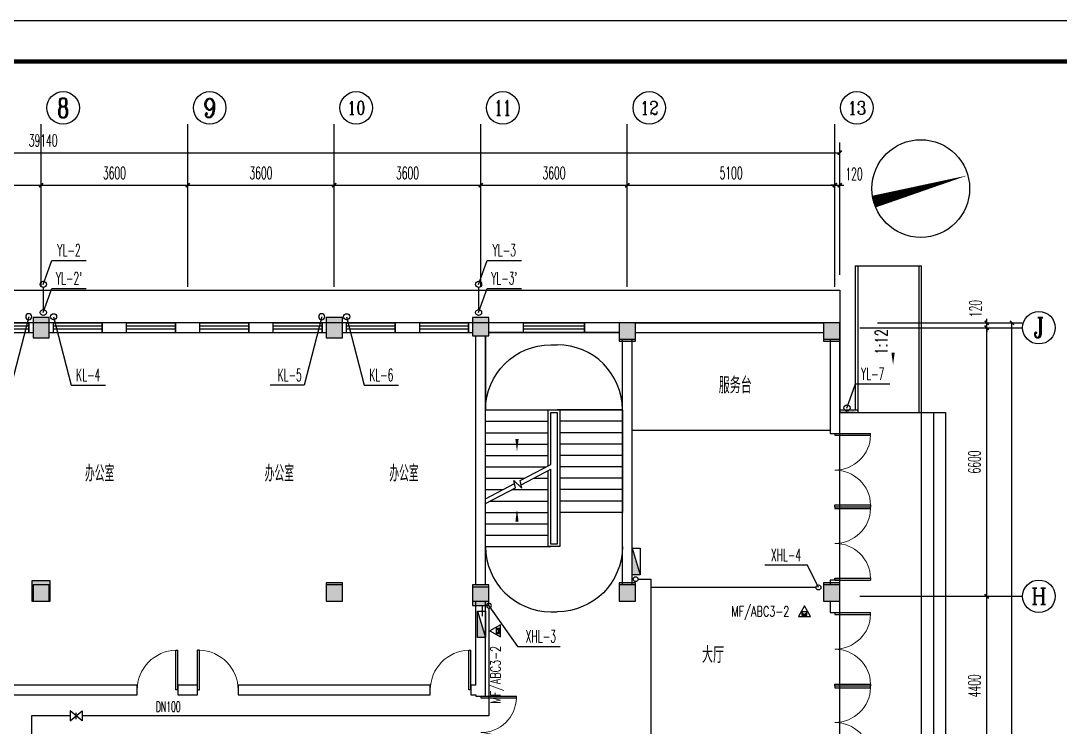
# Model space of a CAD drawing. Header units: inches. Extents: x -1293886 to -986005, y -15154 to 203628.
# Drawn here: x -1268195 to -1242659, y 9489 to 26846 of the extents above; entities that cross this region are included whole.
import ezdxf
from ezdxf.enums import TextEntityAlignment as Align

# ---------------------------------------------------------------- set-up
doc = ezdxf.new("R2010")
doc.units = ezdxf.units.IN
doc.header["$LTSCALE"] = 100
doc.header["$MEASUREMENT"] = 0
doc.linetypes.add('W_P', pattern=[7, 6, -1])
doc.layers.get('0').update_dxf_attribs({"color": 252})
for name, color, linetype in [('AXIS_TEXT', 7, 'Continuous'), ('PUB_HATCH', 8, 'Continuous'), ('TK', 142, 'Continuous'), ('WP_F', 1, 'Continuous'), ('WP_F_DN', 4, 'Continuous'), ('WP_F_LGBH', 4, 'Continuous'), ('WP_F_PJ', 7, 'Continuous'), ('WP_Y', 6, 'W_P'), ('WP_Y_LGBH', 4, 'Continuous'), ('WW_PJ', 7, 'Continuous'), ('WZ', 6, 'Continuous')]:
    doc.layers.add(name, color=color, linetype=linetype)
doc.layers.add('COLU', color=2, linetype='Continuous', lineweight=30)
doc.layers.add('COLU-HATCH', color=7, linetype='Continuous', lineweight=25, true_color=0x5b5b5b)
doc.styles.add('_TCH_AXIS', font='COMPLEX', dxfattribs={"bigfont": 'GBCBIG'})
doc.styles.add('_TCH_DIM', font='SIMPLEX', dxfattribs={"bigfont": 'GBCBIG'})
doc.styles.add('COMPLEX', font='COMPLEX')
doc.styles.add('DIM_FONT', font='bzxw.shx', dxfattribs={"width": 0.55, "bigfont": 'bzhz.shx'})
doc.styles.add('DXF', font='bzxw.shx', dxfattribs={"width": 0.7, "bigfont": 'bzhz.shx'})
doc.styles.add('HZ', font='SIMPLEX.SHX', dxfattribs={"width": 0.55, "bigfont": 'HZTXT.SHX'})
doc.styles.add('HZ2', font='ROMAND.SHX', dxfattribs={"width": 0.7, "bigfont": 'HZTXT.SHX'})
doc.styles.get("Standard").update_dxf_attribs({"font": 'txt.shx', "bigfont": 'bzhz.shx'})
doc.dimstyles.new('DIMN', dxfattribs={"dimtxt": 300, "dimasz": 100, "dimexe": 250, "dimexo": 300, "dimgap": 150, "dimtad": 1, "dimdec": 0, "dimzin": 0, "dimdsep": 46, "dimtxsty": 'DIM_FONT', "dimblk": 'ARCHTICK', "dimcen": 0.09, "dimclrt": 7, "dimazin": 2, "dimtfac": 1, "dimtdec": 0, "dimtix": 1, "dimtmove": 2, "dimatfit": 3, "dimldrblk": 'ARCHTICK', "dimfxl": 0, "dimtolj": 1, "dimtzin": 0, "dimarcsym": 0})

# ---------------------------------------------------------------- blocks, each defined once
blk = doc.blocks.new('A$C636C677B')
at = {"layer": 'COLU-HATCH', "transparency": 33554687}
for points in [[(19719.99942979333, 25329.9998104769), (19719.99942979333, 25829.9998104769), (19319.99942979333, 25829.9998104769), (19319.99942979333, 25329.9998104769)], [(26919.99942979333, 25329.9998104769), (26919.99942979333, 25829.9998104769), (26519.99942979333, 25829.9998104769), (26519.99942979333, 25329.9998104769)], [(30519.99942979333, 25379.9998104769), (30519.99942979333, 25829.9998104769), (30119.99942979333, 25829.9998104769), (30119.99942979333, 25379.9998104769)], [(33719.99942979333, 25249.9998104769), (34119.99942979333, 25249.9998104769), (34119.99942979333, 25699.9998104769), (33719.99942979333, 25699.9998104769)], [(38739.99942979333, 25249.9998104769), (39139.99942979333, 25249.9998104769), (39139.99942979333, 25699.9998104769), (38739.99942979333, 25699.9998104769)], [(19744.99942979333, 18859.9998104769), (19744.99942979333, 19359.9998104769), (19294.99942979333, 19359.9998104769), (19294.99942979333, 18859.9998104769)], [(26919.99942979333, 18859.9998104769), (26919.99942979333, 19309.9998104769), (26519.99942979333, 19309.9998104769), (26519.99942979333, 18859.9998104769)], [(30519.99942979333, 18754.9998104769), (30519.99942979333, 19204.9998104769), (30119.99942979333, 19204.9998104769), (30119.99942979333, 18754.9998104769)], [(34119.99942979333, 18859.9998104769), (34119.99942979333, 19309.9998104769), (33719.99942979333, 19309.9998104769), (33719.99942979333, 18859.9998104769)], [(39139.99942979333, 18859.9998104769), (39139.99942979333, 19309.9998104769), (38739.99942979333, 19309.9998104769), (38739.99942979333, 18859.9998104769)]]:
    blk.add_hatch(color=256, dxfattribs=at).paths.add_polyline_path(points, flags=0)
at = {"layer": 'COLU'}
for points in [[(19719.99942979333, 25329.9998104769), (19719.99942979333, 25829.9998104769), (19319.99942979333, 25829.9998104769), (19319.99942979333, 25329.9998104769)], [(26919.99942979333, 25329.9998104769), (26919.99942979333, 25829.9998104769), (26519.99942979333, 25829.9998104769), (26519.99942979333, 25329.9998104769)], [(30519.99942979333, 25379.9998104769), (30519.99942979333, 25829.9998104769), (30119.99942979333, 25829.9998104769), (30119.99942979333, 25379.9998104769)], [(33719.99942979333, 25249.9998104769), (34119.99942979333, 25249.9998104769), (34119.99942979333, 25699.9998104769), (33719.99942979333, 25699.9998104769)], [(38739.99942979333, 25249.9998104769), (39139.99942979333, 25249.9998104769), (39139.99942979333, 25699.9998104769), (38739.99942979333, 25699.9998104769)], [(19744.99942979333, 18859.9998104769), (19744.99942979333, 19359.9998104769), (19294.99942979333, 19359.9998104769), (19294.99942979333, 18859.9998104769)], [(26919.99942979333, 18859.9998104769), (26919.99942979333, 19309.9998104769), (26519.99942979333, 19309.9998104769), (26519.99942979333, 18859.9998104769)], [(30519.99942979333, 18754.9998104769), (30519.99942979333, 19204.9998104769), (30119.99942979333, 19204.9998104769), (30119.99942979333, 18754.9998104769)], [(34119.99942979333, 18859.9998104769), (34119.99942979333, 19309.9998104769), (33719.99942979333, 19309.9998104769), (33719.99942979333, 18859.9998104769)], [(39139.99942979333, 18859.9998104769), (39139.99942979333, 19309.9998104769), (38739.99942979333, 19309.9998104769), (38739.99942979333, 18859.9998104769)]]:
    blk.add_lwpolyline(points, close=True, dxfattribs=at)
blk = doc.blocks.new('_ArchTick')
at = {"color": 0, "linetype": 'ByBlock', "const_width": 0.4}
blk.add_lwpolyline([(-0.5, -0.5), (0.5, 0.5)], dxfattribs=at)
blk = doc.blocks.new('*D389')
at = {"color": 0, "lineweight": -2}
for p, q in [((-1246665.917483235, 12705.9749134875), (-1244215.917483235, 12705.9749134875)), ((-1244465.917483235, 8305.974913487502), (-1244465.917483235, 12705.9749134875)), ((-1246665.917483235, 8305.974913487502), (-1244215.917483235, 8305.974913487502))]:
    blk.add_line(p, q, dxfattribs=at)
at = {"layer": 'Defpoints', "color": 0}
for p in [(-1246965.917483235, 12705.9749134875), (-1244465.917483235, 12705.9749134875), (-1246965.917483235, 8305.974913487502)]:
    blk.add_point(p, dxfattribs=at)
at = {"color": 0, "lineweight": -2, "xscale": 100, "yscale": 100, "zscale": 100}
for p, rotation in [((-1244465.917483235, 12705.9749134875), 90), ((-1244465.917483235, 8305.974913487502), 270)]:
    blk.add_blockref('_ArchTick', p, dxfattribs=dict(at, rotation=rotation))
at = {"color": 7, "insert": (-1244765.917483235, 10505.9749134873), "char_height": 300, "attachment_point": 5, "rotation": 90, "style": 'HZ'}
blk.add_mtext('\\A1;4400', dxfattribs=at)
blk = doc.blocks.new('*D390')
at = {"color": 0, "lineweight": -2}
for p, q in [((-1246665.917483235, 19305.9749134875), (-1244215.917483235, 19305.9749134875)), ((-1244465.917483235, 12705.9749134875), (-1244465.917483235, 19305.9749134875)), ((-1246665.917483235, 12705.9749134875), (-1244215.917483235, 12705.9749134875))]:
    blk.add_line(p, q, dxfattribs=at)
at = {"layer": 'Defpoints', "color": 0}
for p in [(-1246965.917483235, 19305.9749134875), (-1244465.917483235, 19305.9749134875), (-1246965.917483235, 12705.9749134875)]:
    blk.add_point(p, dxfattribs=at)
at = {"color": 0, "lineweight": -2, "xscale": 100, "yscale": 100, "zscale": 100}
for p, rotation in [((-1244465.917483235, 19305.9749134875), 90), ((-1244465.917483235, 12705.9749134875), 270)]:
    blk.add_blockref('_ArchTick', p, dxfattribs=dict(at, rotation=rotation))
at = {"color": 7, "insert": (-1244765.917483235, 16005.9749134873), "char_height": 300, "attachment_point": 5, "rotation": 90, "style": 'HZ'}
blk.add_mtext('\\A1;6600', dxfattribs=at)
blk = doc.blocks.new('*D391')
at = {"color": 0, "lineweight": -2}
for p, q in [((-1246665.917483235, 19425.97491348762), (-1244215.917483235, 19425.97491348762)), ((-1244465.917483235, 19425.97491348762), (-1244465.917483235, 19525.97491348762)), ((-1244465.917483235, 19305.9749134875), (-1244465.917483235, 19425.97491348762)), ((-1246665.917483235, 19305.9749134875), (-1244215.917483235, 19305.9749134875)), ((-1244465.917483235, 19305.9749134875), (-1244465.917483235, 19205.9749134875))]:
    blk.add_line(p, q, dxfattribs=at)
at = {"layer": 'Defpoints', "color": 0}
for p in [(-1246965.917483235, 19425.97491348762), (-1244465.917483235, 19425.97491348762), (-1246965.917483235, 19305.9749134875)]:
    blk.add_point(p, dxfattribs=at)
at = {"color": 0, "lineweight": -2, "xscale": 100, "yscale": 100, "zscale": 100}
for p, rotation in [((-1244465.917483235, 19425.97491348762), 270), ((-1244465.917483235, 19305.9749134875), 90)]:
    blk.add_blockref('_ArchTick', p, dxfattribs=dict(at, rotation=rotation))
at = {"color": 7, "insert": (-1244740.917483235, 19775.97491348762), "char_height": 300, "attachment_point": 5, "rotation": 90, "style": 'HZ'}
blk.add_mtext('\\A1;120', dxfattribs=at)
blk = doc.blocks.new('*D392')
at = {"color": 0, "lineweight": -2}
for p, q in [((-1247144.681743331, 19425.9749134875), (-1243594.681743331, 19425.9749134875)), ((-1243844.681743331, -6214.02508651239), (-1243844.681743331, 19425.9749134875)), ((-1247144.681743331, -6214.02508651239), (-1243594.681743331, -6214.02508651239))]:
    blk.add_line(p, q, dxfattribs=at)
at = {"layer": 'Defpoints', "color": 0}
for p in [(-1247444.681743331, 19425.9749134875), (-1243844.681743331, 19425.9749134875), (-1247444.681743331, -6214.025086512389)]:
    blk.add_point(p, dxfattribs=at)
at = {"color": 0, "lineweight": -2, "xscale": 100, "yscale": 100, "zscale": 100}
for p, rotation in [((-1243844.681743331, 19425.9749134875), 90), ((-1243844.681743331, -6214.02508651239), 270)]:
    blk.add_blockref('_ArchTick', p, dxfattribs=dict(at, rotation=rotation))
at = {"color": 7, "insert": (-1244144.681743331, 6605.974913487356), "char_height": 300, "attachment_point": 5, "rotation": 90, "style": 'HZ'}
blk.add_mtext('\\A1;25640', dxfattribs=at)
blk = doc.blocks.new('*D408')
at = {"color": 0, "lineweight": -2}
for p, q in [((-1271294.577832738, 20605.97491348762), (-1271294.577832738, 23055.97491348762)), ((-1267694.577832738, 20605.97491348762), (-1267694.577832738, 23055.97491348762)), ((-1271294.577832738, 22805.97491348762), (-1267694.577832738, 22805.97491348762))]:
    blk.add_line(p, q, dxfattribs=at)
at = {"layer": 'Defpoints', "color": 0}
for p in [(-1267694.577832738, 22805.97491348762), (-1271294.577832738, 20305.97491348762), (-1267694.577832738, 20305.97491348762)]:
    blk.add_point(p, dxfattribs=at)
at = {"color": 0, "lineweight": -2, "xscale": 100, "yscale": 100, "zscale": 100, "rotation": 180}
blk.add_blockref('_ArchTick', (-1271294.577832738, 22805.97491348762), dxfattribs=at)
at = {"color": 0, "lineweight": -2, "xscale": 100, "yscale": 100, "zscale": 100}
blk.add_blockref('_ArchTick', (-1267694.577832738, 22805.97491348762), dxfattribs=at)
at = {"color": 7, "insert": (-1269494.577832738, 23105.97491348762), "char_height": 300, "attachment_point": 5, "style": 'HZ'}
blk.add_mtext('\\A1;3600', dxfattribs=at)
blk = doc.blocks.new('*D409')
at = {"color": 0, "lineweight": -2}
for p, q in [((-1267694.577832738, 20605.97491348762), (-1267694.577832738, 23055.97491348762)), ((-1264094.577832738, 20605.97491348762), (-1264094.577832738, 23055.97491348762)), ((-1267694.577832738, 22805.97491348762), (-1264094.577832738, 22805.97491348762))]:
    blk.add_line(p, q, dxfattribs=at)
at = {"layer": 'Defpoints', "color": 0}
for p in [(-1264094.577832738, 22805.97491348762), (-1267694.577832738, 20305.97491348762), (-1264094.577832738, 20305.97491348762)]:
    blk.add_point(p, dxfattribs=at)
at = {"color": 0, "lineweight": -2, "xscale": 100, "yscale": 100, "zscale": 100, "rotation": 180}
blk.add_blockref('_ArchTick', (-1267694.577832738, 22805.97491348762), dxfattribs=at)
at = {"color": 0, "lineweight": -2, "xscale": 100, "yscale": 100, "zscale": 100}
blk.add_blockref('_ArchTick', (-1264094.577832738, 22805.97491348762), dxfattribs=at)
at = {"color": 7, "insert": (-1265894.577832738, 23105.97491348762), "char_height": 300, "attachment_point": 5, "style": 'HZ'}
blk.add_mtext('\\A1;3600', dxfattribs=at)
blk = doc.blocks.new('*D410')
at = {"color": 0, "lineweight": -2}
for p, q in [((-1264094.577832738, 20605.97491348762), (-1264094.577832738, 23055.97491348762)), ((-1260494.577832738, 20605.97491348762), (-1260494.577832738, 23055.97491348762)), ((-1264094.577832738, 22805.97491348762), (-1260494.577832738, 22805.97491348762))]:
    blk.add_line(p, q, dxfattribs=at)
at = {"layer": 'Defpoints', "color": 0}
for p in [(-1260494.577832738, 22805.97491348762), (-1264094.577832738, 20305.97491348762), (-1260494.577832738, 20305.97491348762)]:
    blk.add_point(p, dxfattribs=at)
at = {"color": 0, "lineweight": -2, "xscale": 100, "yscale": 100, "zscale": 100, "rotation": 180}
blk.add_blockref('_ArchTick', (-1264094.577832738, 22805.97491348762), dxfattribs=at)
at = {"color": 0, "lineweight": -2, "xscale": 100, "yscale": 100, "zscale": 100}
blk.add_blockref('_ArchTick', (-1260494.577832738, 22805.97491348762), dxfattribs=at)
at = {"color": 7, "insert": (-1262294.577832738, 23105.97491348762), "char_height": 300, "attachment_point": 5, "style": 'HZ'}
blk.add_mtext('\\A1;3600', dxfattribs=at)
blk = doc.blocks.new('*D411')
at = {"color": 0, "lineweight": -2}
for p, q in [((-1260494.577832738, 20605.97491348762), (-1260494.577832738, 23055.97491348762)), ((-1256894.577832738, 20605.97491348762), (-1256894.577832738, 23055.97491348762)), ((-1260494.577832738, 22805.97491348762), (-1256894.577832738, 22805.97491348762))]:
    blk.add_line(p, q, dxfattribs=at)
at = {"layer": 'Defpoints', "color": 0}
for p in [(-1256894.577832738, 22805.97491348762), (-1260494.577832738, 20305.97491348762), (-1256894.577832738, 20305.97491348762)]:
    blk.add_point(p, dxfattribs=at)
at = {"color": 0, "lineweight": -2, "xscale": 100, "yscale": 100, "zscale": 100, "rotation": 180}
blk.add_blockref('_ArchTick', (-1260494.577832738, 22805.97491348762), dxfattribs=at)
at = {"color": 0, "lineweight": -2, "xscale": 100, "yscale": 100, "zscale": 100}
blk.add_blockref('_ArchTick', (-1256894.577832738, 22805.97491348762), dxfattribs=at)
at = {"color": 7, "insert": (-1258694.577832738, 23105.97491348762), "char_height": 300, "attachment_point": 5, "style": 'HZ'}
blk.add_mtext('\\A1;3600', dxfattribs=at)
blk = doc.blocks.new('*D412')
at = {"color": 0, "lineweight": -2}
for p, q in [((-1256894.577832738, 20605.97491348762), (-1256894.577832738, 23055.97491348762)), ((-1253294.577832738, 20605.97491348762), (-1253294.577832738, 23055.97491348762)), ((-1256894.577832738, 22805.97491348762), (-1253294.577832738, 22805.97491348762))]:
    blk.add_line(p, q, dxfattribs=at)
at = {"layer": 'Defpoints', "color": 0}
for p in [(-1253294.577832738, 22805.97491348762), (-1256894.577832738, 20305.97491348762), (-1253294.577832738, 20305.97491348762)]:
    blk.add_point(p, dxfattribs=at)
at = {"color": 0, "lineweight": -2, "xscale": 100, "yscale": 100, "zscale": 100, "rotation": 180}
blk.add_blockref('_ArchTick', (-1256894.577832738, 22805.97491348762), dxfattribs=at)
at = {"color": 0, "lineweight": -2, "xscale": 100, "yscale": 100, "zscale": 100}
blk.add_blockref('_ArchTick', (-1253294.577832738, 22805.97491348762), dxfattribs=at)
at = {"color": 7, "insert": (-1255094.577832738, 23105.97491348762), "char_height": 300, "attachment_point": 5, "style": 'HZ'}
blk.add_mtext('\\A1;3600', dxfattribs=at)
blk = doc.blocks.new('*D413')
at = {"color": 0, "lineweight": -2}
for p, q in [((-1253294.577832738, 20605.97491348762), (-1253294.577832738, 23055.97491348762)), ((-1248194.577832738, 20605.97491348762), (-1248194.577832738, 23055.97491348762)), ((-1253294.577832738, 22805.97491348762), (-1248194.577832738, 22805.97491348762))]:
    blk.add_line(p, q, dxfattribs=at)
at = {"layer": 'Defpoints', "color": 0}
for p in [(-1248194.577832738, 22805.97491348762), (-1253294.577832738, 20305.97491348762), (-1248194.577832738, 20305.97491348762)]:
    blk.add_point(p, dxfattribs=at)
at = {"color": 0, "lineweight": -2, "xscale": 100, "yscale": 100, "zscale": 100, "rotation": 180}
blk.add_blockref('_ArchTick', (-1253294.577832738, 22805.97491348762), dxfattribs=at)
at = {"color": 0, "lineweight": -2, "xscale": 100, "yscale": 100, "zscale": 100}
blk.add_blockref('_ArchTick', (-1248194.577832738, 22805.97491348762), dxfattribs=at)
at = {"color": 7, "insert": (-1250744.577832738, 23105.97491348762), "char_height": 300, "attachment_point": 5, "style": 'HZ'}
blk.add_mtext('\\A1;5100', dxfattribs=at)
blk = doc.blocks.new('*D414')
at = {"color": 0, "lineweight": -2}
for p, q in [((-1248194.577832738, 20605.97491348762), (-1248194.577832738, 23055.97491348762)), ((-1248074.577832738, 20605.97491348762), (-1248074.577832738, 23055.97491348762)), ((-1248194.577832738, 22805.97491348762), (-1248294.577832738, 22805.97491348762)), ((-1248194.577832738, 22805.97491348762), (-1248074.577832738, 22805.97491348762)), ((-1248074.577832738, 22805.97491348762), (-1247974.577832738, 22805.97491348762))]:
    blk.add_line(p, q, dxfattribs=at)
at = {"layer": 'Defpoints', "color": 0}
for p in [(-1248074.577832738, 22805.97491348762), (-1248194.577832738, 20305.97491348762), (-1248074.577832738, 20305.97491348762)]:
    blk.add_point(p, dxfattribs=at)
at = {"color": 0, "lineweight": -2, "xscale": 100, "yscale": 100, "zscale": 100}
blk.add_blockref('_ArchTick', (-1248194.577832738, 22805.97491348762), dxfattribs=at)
at = {"color": 0, "lineweight": -2, "xscale": 100, "yscale": 100, "zscale": 100, "rotation": 180}
blk.add_blockref('_ArchTick', (-1248074.577832738, 22805.97491348762), dxfattribs=at)
at = {"color": 7, "insert": (-1247724.577832738, 23080.97491348762), "char_height": 300, "attachment_point": 5, "style": 'HZ'}
blk.add_mtext('\\A1;120', dxfattribs=at)
blk = doc.blocks.new('*D415')
at = {"color": 0, "lineweight": -2}
for p, q in [((-1287214.577832738, 20605.97491348762), (-1287214.577832738, 23855.97491348762)), ((-1248074.577832738, 20605.97491348762), (-1248074.577832738, 23855.97491348762)), ((-1287214.577832738, 23605.97491348762), (-1248074.577832738, 23605.97491348762))]:
    blk.add_line(p, q, dxfattribs=at)
at = {"layer": 'Defpoints', "color": 0}
for p in [(-1248074.577832738, 23605.97491348762), (-1287214.577832738, 20305.97491348762), (-1248074.577832738, 20305.97491348762)]:
    blk.add_point(p, dxfattribs=at)
at = {"color": 0, "lineweight": -2, "xscale": 100, "yscale": 100, "zscale": 100, "rotation": 180}
blk.add_blockref('_ArchTick', (-1287214.577832738, 23605.97491348762), dxfattribs=at)
at = {"color": 0, "lineweight": -2, "xscale": 100, "yscale": 100, "zscale": 100}
blk.add_blockref('_ArchTick', (-1248074.577832738, 23605.97491348762), dxfattribs=at)
at = {"color": 7, "insert": (-1267644.577832738, 23905.97491348762), "char_height": 300, "attachment_point": 5, "style": 'HZ'}
blk.add_mtext('\\A1;39140', dxfattribs=at)
blk = doc.blocks.new('_AXISO')
blk.add_circle((0, 0), 0.5)
at = {"layer": 'AXIS_TEXT', "style": 'COMPLEX', "width": 1.041666666666666}
blk.add_attdef('A', text='', height=0.56, dxfattribs=at).set_placement((-0.25, -0.28), (0.25, -0.28), align=Align.FIT)
blk = doc.blocks.new('$DorLib2D$00000002')
for p, q in [((-0.5, -1e-16), (-0.5000000000000007, 0.4875)), ((-0.4750000000000007, 0.4875), (-0.5000000000000007, 0.4875)), ((-0.475, 0), (-0.4750000000000007, 0.4875)), ((0.475, 0), (0.4750000000000007, 0.4875)), ((0.4750000000000007, 0.4875), (0.5000000000000007, 0.4875)), ((0.5, -1e-16), (0.5000000000000007, 0.4875)), ((-0.5, -1e-16), (-0.475, 0)), ((0.5, -1e-16), (0.475, 0))]:
    blk.add_line(p, q)
at = {"lineweight": 13}
for centre, start, end in [((-0.4875, 0), 0, 88.53071641864632), ((0.4875, 0), 91.46928358135372, 180)]:
    blk.add_arc(centre, 0.4875, start, end, dxfattribs=at)
blk = doc.blocks.new('$DorLib2D$00000001')
for p, q in [((0.45, 0.975), (0.5000000000000002, 0.975)), ((0.45, 0), (0.45, 0.975)), ((0.5, 0), (0.5, 0.975)), ((0.5, 0), (0.45, 0))]:
    blk.add_line(p, q)
at = {"lineweight": 13}
blk.add_arc((0.475, 0), 0.975, 91.46928358135379, 180, dxfattribs=at)
blk = doc.blocks.new('_FZH')
blk.add_lwpolyline([(-0.5, -0.5), (0.5, -0.5), (0.5, 0.5), (-0.5, 0.5)], close=True)
at = {"layer": 'PUB_HATCH'}
blk.add_solid([(-0.5, -0.5), (0.5, -0.5), (-0.5, 0.5), (0.5, 0.5)], dxfattribs=at)
blk = doc.blocks.new('$TCHSYS$WIN2D')
for p, q in [((-0.5, 0.5), (0.5, 0.5)), ((-0.5, 0.5), (-0.4999999999999999, -0.5)), ((0.5, 0.5), (0.4999999999999998, -0.5)), ((0.5, 0.1666666666666666), (-0.5, 0.1666666666666666)), ((0.5, -0.1666666666666667), (-0.5, -0.1666666666666667)), ((-0.4999999999999999, -0.5), (0.5, -0.5))]:
    blk.add_line(p, q)
blk = doc.blocks.new('$LIGUAN')
at = {"color": 0, "linetype": 'Continuous'}
blk.add_circle((0, 0), 0.5, dxfattribs=at)
at = {"color": 0, "flags": 1}
for tag, p in [('THICK', (0, 0)), ('BG_T', (0, -0.0001666666666722)), ('BG_D', (0, -0.0003333333333444))]:
    blk.add_attdef(tag, p, '', height=0.0001, dxfattribs=at)
blk = doc.blocks.new('$QC001_5')
blk.add_line((-325, 200), (325, 0))
blk.add_lwpolyline([(325, 0), (325, 200), (-325, 200), (-325, 0)], close=True)
blk.add_solid([(-325, 200), (325, 200), (-325, 200), (325, 0)])
at = {"flags": 1}
for tag, p in [('UNIT', (0, 0)), ('SPEC', (0, -0.0016666666666652)), ('WHAT', (0, -0.0033333333333303))]:
    blk.add_attdef(tag, p, '', height=0.001, dxfattribs=at)
blk = doc.blocks.new('$QC006_2')
for points in [[(0, 259.8076211353328), (150, 0), (-150, 0)], [(-57.16160749672417, 108.7594118316919), (66.83839250327583, 108.7594118316919), (66.83839250327583, 18.75941183169198), (-57.16160749672417, 18.75941183169198)]]:
    blk.add_lwpolyline(points, close=True)
for points in [[(-57.16160749672417, 108.7594118316919), (66.83839250327583, 108.7594118316919), (66.83839250327583, 18.75941183169198), (-57.16160749672417, 108.7594118316919)], [(66.83839250327583, 18.75941183169198), (-57.16160749672417, 108.7594118316919), (-57.16160749672417, 18.75941183169198), (66.83839250327583, 108.7594118316919)], [(66.83839250327583, 108.7594118316919), (66.83839250326128, 18.75941183169198), (-57.16160749673871, 108.7594118316919), (-57.16160749672417, 18.75941183169198)]]:
    blk.add_solid(points)
at = {"style": 'HZ', "flags": 1}
for tag, p in [('UNIT', (0, 0)), ('SPEC', (0, -0.0016666666666652)), ('WHAT', (0, -0.0033333333333303))]:
    blk.add_attdef(tag, p, '', height=0.001, dxfattribs=at)
at = {"style": 'HZ', "width": 0.7}
blk.add_attdef('TXT', (227.4637710322043, -1.192237989187099), '', height=250, dxfattribs=at)
blk = doc.blocks.new('$VA003_1')
blk.add_line((0, -0.258323673675477), (0, 0.258323673679115))
blk.add_lwpolyline([(-0.5, 0.4000000000014552), (-0.5, -0.4000000000014552), (0.5, 0.4000000000014552), (0.5, -0.4000000000014552)], close=True)
at = {"width": 0.7, "flags": 1}
for tag, p in [('UNIT', (0, 0)), ('WHAT', (0, -0.0033333333340124)), ('SPEC', (0, -0.0016666666670062))]:
    blk.add_attdef(tag, p, '', height=0.001, dxfattribs=at)

msp = doc.modelspace()

# ---------------------------------------------------------------- linework, layer by layer
for p, q in [((-1267694.577832738, 20305.97491348762), (-1267694.577832738, 24305.97491348762)), ((-1264094.577832738, 20305.97491348762), (-1264094.577832738, 24305.97491348762)), ((-1260494.577832738, 20305.97491348762), (-1260494.577832738, 24305.97491348762)), ((-1256894.577832738, 20305.97491348762), (-1256894.577832738, 24305.97491348762)), ((-1253294.577832738, 20305.97491348762), (-1253294.577832738, 24305.97491348762)), ((-1248194.577832738, 20305.97491348762), (-1248194.577832738, 24305.97491348762)), ((-1247694.558301488, 20825.9651478625), (-1246074.558301488, 20825.9651478625)), ((-1247694.558301488, 20825.9651478625), (-1247694.558301488, 17285.96177424275)), ((-1247634.558301488, 20825.9651478625), (-1247634.558301488, 17225.9651478625)), ((-1246134.558301488, 20825.9651478625), (-1246134.558301488, 17225.96514786262)), ((-1246074.558301488, 20825.9651478625), (-1246074.558301488, 8185.974913487502)), ((-1267894.577832704, 19425.97491342266), (-1267994.626660933, 19425.97491347621)), ((-1267994.626660933, 19425.97491347621), (-1267994.626660933, 19185.97491347621)), ((-1267394.675489058, 19425.97491349321), (-1267494.577832862, 19425.97491355723)), ((-1267394.675489058, 19185.97491349321), (-1267394.675489058, 19425.97491349321)), ((-1265594.626660933, 19425.97491349321), (-1266194.675488931, 19425.97491349321)), ((-1266194.675488931, 19425.97491349321), (-1266194.675488931, 19185.97491349321)), ((-1265594.626660933, 19185.97491349321), (-1265594.626660933, 19425.97491349321)), ((-1263794.675488931, 19425.97491349321), (-1264394.626660806, 19425.97491349321)), ((-1264394.626660806, 19425.97491349321), (-1264394.626660806, 19185.97491349321)), ((-1263794.675488931, 19185.97491349321), (-1263794.675488931, 19425.97491349321)), ((-1261994.626660806, 19425.97491349321), (-1262594.675488931, 19425.97491349321)), ((-1262594.675488931, 19425.97491349321), (-1262594.675488931, 19185.97491349321)), ((-1261994.626660806, 19185.97491349321), (-1261994.626660806, 19425.97491349321)), ((-1260694.577832806, 19425.97491327446), (-1260794.626660806, 19425.97491349321)), ((-1260794.626660806, 19425.97491349321), (-1260794.626660806, 19185.97491349321)), ((-1260194.675488931, 19425.97491348471), (-1260294.577832711, 19425.9749137875)), ((-1260194.675488931, 19185.97491349111), (-1260194.675488931, 19425.97491348471)), ((-1258394.626660806, 19425.97491348471), (-1258994.675489058, 19425.97491348471)), ((-1258994.675489058, 19425.97491348471), (-1258994.675489058, 19185.97491349018)), ((-1258394.626660806, 19185.97491348971), (-1258394.626660806, 19425.97491348471)), ((-1257094.577832747, 19425.97491355817), (-1257194.626660934, 19425.97491348471)), ((-1257194.626660934, 19425.97491348471), (-1257194.626660934, 19185.97491348867)), ((-1255844.577832808, 19425.97491347621), (-1256694.577832922, 19425.97491347237)), ((-1255844.577832808, 19185.97491347109), (-1255844.577832808, 19425.97491347621)), ((-1253494.577832605, 19425.97491347621), (-1254344.577832808, 19425.97491347621)), ((-1254344.577832808, 19425.97491347621), (-1254344.577832808, 19185.97491347109)), ((-1253094.57783291, 19425.97491348203), (-1248474.577832605, 19425.97491352429)), ((-1267994.626660933, 19185.97491347621), (-1267894.577832621, 19185.97491347865)), ((-1267494.577832799, 19185.97491350112), (-1267394.675489058, 19185.97491349321)), ((-1266194.675488931, 19185.97491349321), (-1265594.626660933, 19185.97491349321)), ((-1264394.626660806, 19185.97491349321), (-1263794.675488931, 19185.97491349321)), ((-1262594.675488931, 19185.97491349321), (-1261994.626660806, 19185.97491349321)), ((-1260794.626660806, 19185.97491349321), (-1260694.577832718, 19185.97491363558)), ((-1260294.577832699, 19185.9749135286), (-1260194.675488931, 19185.97491349111)), ((-1258994.675489058, 19185.97491349018), (-1258394.626660806, 19185.97491348971)), ((-1257194.626660934, 19185.97491348867), (-1257094.57783266, 19185.97491295967)), ((-1256694.577832858, 19185.97491348191), (-1255844.577832808, 19185.97491347109)), ((-1253494.577832605, 19185.97491347144), (-1256694.577832858, 19185.97491348855)), ((-1254344.577832808, 19185.97491347109), (-1253494.577832605, 19185.9749134258)), ((-1253094.57783291, 19185.97491350636), (-1248474.577832605, 19185.97491348704)), ((-1247582.166283603, 19305.97491348762), (-1243582.166283603, 19305.97491348762)), ((-1257014.577832749, 12985.97491354408), (-1257014.577832721, 19105.97491361812)), ((-1256774.577832727, 12985.97491354408), (-1256774.577832749, 19105.97491361812)), ((-1256774.57783275, 19105.97491361812), (-1256774.577832738, 17285.9749134875)), ((-1253414.577832739, 12985.97491323896), (-1253414.577832736, 19025.97491354408)), ((-1253414.577832738, 17285.9749134875), (-1253414.57783275, 19025.97491354408)), ((-1253174.57783274, 12985.97491323884), (-1253174.57783274, 19025.97491354408)), ((-1248314.577832722, 19025.97491354396), (-1248314.577832733, 16705.94561666908)), ((-1248074.577832738, 16705.94561666896), (-1248074.577832761, 19025.97491354396)), ((-1255174.577832738, 18885.9749134875), (-1255014.577832738, 18885.9749134875)), ((-1256774.577832736, 15102.55243031174), (-1256774.577832738, 17285.9749134875)), ((-1256774.577832738, 17285.9749134875), (-1255234.577833241, 17285.97491346771)), ((-1256774.577832738, 17285.9749134875), (-1255234.577833258, 17285.97491348494)), ((-1255234.577833241, 17285.97491346771), (-1255174.577832738, 17285.9749134875)), ((-1255234.577832736, 15910.84280720417), (-1255234.577832744, 17285.9749138215)), ((-1255234.577832744, 17285.9749138215), (-1254954.577832744, 17285.9749138215)), ((-1255234.577833258, 17285.97491348494), (-1254954.577832772, 17285.97491347144)), ((-1255174.577832709, 15942.33464008564), (-1255174.57783275, 17225.97491297725)), ((-1255174.577832726, 15942.33464007633), (-1255174.577832744, 17225.9749138215)), ((-1255174.577832744, 17225.9749138215), (-1255014.577832744, 17225.9749138215)), ((-1254954.577832772, 17285.97491346771), (-1255014.577832738, 17285.9749134875)), ((-1255014.577832736, 17225.97491412534), (-1255014.577832738, 14765.9749134875)), ((-1255014.577832744, 17225.9749138215), (-1255014.577832744, 13985.97491326666)), ((-1253414.577832738, 17285.9749134875), (-1254954.577832772, 17285.97491346771)), ((-1254954.577832744, 17285.9749138215), (-1254954.577832744, 13925.9749138215)), ((-1254954.577832772, 17285.97491347144), (-1253414.577832738, 17285.9749134875)), ((-1253414.577832738, 17285.9749134875), (-1253414.577832738, 14765.9749134875)), ((-1248074.564515951, 17225.96177424275), (-1248074.564515951, 17285.96177424275)), ((-1248074.564515951, 17285.96177424275), (-1247634.558301488, 17285.96177424275)), ((-1247694.558301488, 17225.9651478625), (-1248074.564515951, 17225.96177424275)), ((-1248074.558301488, 17225.9651478625), (-1245474.558301488, 17225.9651478625)), ((-1245774.558301488, 17225.9651478625), (-1245774.558301488, 8185.974913487502)), ((-1245474.558301488, 17225.9651478625), (-1245474.558301488, 8185.974913487502)), ((-1256774.577832738, 17005.9749134875), (-1255234.577832736, 17005.97491346771)), ((-1253414.577832738, 17005.9749134875), (-1254954.577832772, 17005.97491346771)), ((-1256774.577832738, 16725.9749134875), (-1255234.577832736, 16725.97491346771)), ((-1253414.577832738, 16725.9749134875), (-1254954.577832772, 16725.97491346771)), ((-1253174.558301488, 16785.9749134875), (-1248314.548535863, 16785.9749134875)), ((-1248314.577832733, 16705.94561666908), (-1248074.577832738, 16705.94561666896)), ((-1248074.577832738, 13105.94561661262), (-1248074.577832738, 16705.94561661262)), ((-1256774.577832738, 16445.9749134875), (-1255234.577832736, 16445.97491346771)), ((-1253414.577832738, 16445.9749134875), (-1254954.577832772, 16445.97491346771)), ((-1256774.577832738, 16165.9749134875), (-1255234.577832736, 16165.97491346771)), ((-1253414.577832738, 16165.9749134875), (-1254954.577832772, 16165.97491346771)), ((-1256774.577832738, 15885.9749134875), (-1255281.957533749, 15885.97491344454)), ((-1255924.075973558, 15548.95013700303), (-1255174.577832736, 15942.33464008727)), ((-1253414.577832738, 15885.9749134875), (-1254954.577832772, 15885.97491346771)), ((-1256774.577832738, 15605.9749134875), (-1255815.429182427, 15605.97491345188)), ((-1255901.327526634, 15447.95273180056), (-1255174.577832736, 15829.39739671879)), ((-1255600.254834512, 15605.97491344897), (-1255234.577832736, 15605.97491346771)), ((-1255234.577832744, 13925.9749138215), (-1255234.577832736, 15797.90556382545)), ((-1255174.577832736, 13985.97491354408), (-1255174.577832708, 15829.39739670517)), ((-1255174.577832744, 13985.97491326666), (-1255174.577832726, 15829.39739669574)), ((-1253414.577832738, 15605.9749134875), (-1254954.577832772, 15605.97491346771)), ((-1256774.577832736, 15102.55243029894), (-1256065.498414641, 15474.72260569938)), ((-1256774.577832736, 14989.61518695176), (-1256042.749967716, 15373.72520049853)), ((-1256774.577832738, 15325.9749134875), (-1256348.900831162, 15325.97491345898)), ((-1256133.726483154, 15325.97491345642), (-1255234.577832736, 15325.97491346771)), ((-1256042.749967716, 15373.72520049853), (-1256081.95726912, 15547.79579494341)), ((-1256081.95726912, 15547.79579494341), (-1255883.037778235, 15366.75083162478)), ((-1255883.037778235, 15366.75083162478), (-1255924.075973558, 15548.95013700303)), ((-1253414.577832738, 15325.9749134875), (-1254954.577832772, 15325.97491346771)), ((-1256774.577832738, 13925.9749134875), (-1256774.577832736, 14989.61518689274)), ((-1256667.19813183, 15045.97491346364), (-1255234.577832736, 15045.97491346771)), ((-1253414.577832738, 15045.9749134875), (-1254954.577832772, 15045.97491346771)), ((-1256774.577832738, 14765.9749134875), (-1255234.577832736, 14765.97491346771)), ((-1255014.577832738, 14765.9749134875), (-1255014.577832738, 13985.9749134875)), ((-1253414.577832738, 14765.9749134875), (-1254954.577832772, 14765.97491346771)), ((-1256774.577832738, 14485.9749134875), (-1255234.577832736, 14485.97491346771)), ((-1256774.577832738, 14205.9749134875), (-1255234.577832736, 14205.97491346771)), ((-1256774.577832738, 13925.9749134875), (-1255234.577833307, 13925.97491346771)), ((-1255234.577833307, 13925.97491346771), (-1255174.577832738, 13925.9749134875)), ((-1254954.577832744, 13925.9749138215), (-1255234.577832744, 13925.9749138215)), ((-1255014.577832744, 13985.97491326666), (-1255174.577832744, 13985.97491326666)), ((-1248074.577832743, 13105.94561654184), (-1248314.577832737, 13105.94561654195)), ((-1248314.577832737, 13105.94561654195), (-1248314.577832762, 12985.97491354408)), ((-1248074.57783274, 12985.97491354408), (-1248074.577832743, 13105.94561654184)), ((-1257014.577832748, 10525.97491348622), (-1257014.57783271, 12585.97491354408)), ((-1256774.577832738, 10405.97491348762), (-1256774.577832697, 12585.97491354408)), ((-1248314.577832706, 12585.97491354408), (-1248314.577832731, 12305.94561654184)), ((-1248074.577832736, 12305.94561654195), (-1248074.577832577, 12585.97491354408)), ((-1247582.166283603, 12705.97491348762), (-1243582.166283603, 12705.97491348762)), ((-1255174.577832738, 12325.9749134875), (-1255014.577832738, 12325.9749134875)), ((-1248314.577832731, 12305.94561654184), (-1248074.577832736, 12305.94561654195)), ((-1248074.577832738, 8705.945616612618), (-1248074.577832738, 12305.94561661262)), ((-1265334.577832681, 10525.97491348331), (-1270054.577832681, 10525.97491348331)), ((-1265334.577832681, 10285.97491349227), (-1265334.577832681, 10525.97491348331)), ((-1263854.577832681, 10525.97491348331), (-1264334.577832808, 10525.97491348331)), ((-1264334.577832808, 10525.97491348331), (-1264334.577832808, 10285.97491349227)), ((-1263854.577832681, 10285.97491349227), (-1263854.577832681, 10525.97491348331)), ((-1258134.577832808, 10525.97491348331), (-1262854.577832682, 10525.97491348331)), ((-1262854.577832682, 10525.97491348331), (-1262854.577832681, 10285.97491349227)), ((-1258134.577832809, 10285.97491349227), (-1258134.577832808, 10525.97491348331)), ((-1257014.577832748, 10525.97491348622), (-1257134.577832681, 10525.97491348331)), ((-1257134.577832681, 10525.97491348331), (-1257134.577832681, 10285.97491349227)), ((-1270054.577832681, 10285.97491349227), (-1265334.577832681, 10285.97491349227)), ((-1264334.577832808, 10285.97491349227), (-1263854.577832681, 10285.97491349227)), ((-1262854.577832681, 10285.97491349227), (-1258134.577832809, 10285.97491349227)), ((-1257134.577832681, 10285.97491349227), (-1257014.577832765, 10285.97491349134)), ((-1257014.577832765, 10285.97491349134), (-1257014.57783274, 10255.97491341695)), ((-1257014.57783274, 10255.97491341695), (-1256774.577832754, 10255.97491341695)), ((-1256774.577832754, 10255.97491341695), (-1256774.577832738, 10405.97491348762))]:
    msp.add_line(p, q)
for points, format in [([(-1247240.455147199, 22401.65585721904, 300, 0, 0), (-1244929.223513073, 23048.346148946, 0, 0, 0)], "xyseb"), ([(-1246765.373692628, 19605.229761708, 0, 0, 0), (-1246765.373692628, 18390.229761708, 0, 80.00000000000001, 0), (-1246765.373692628, 18690.229761708, 0, 0, 0)], "xyseb"), ([(-1256774.577832738, 17285.9749134875, -0.414213562373095), (-1255174.577832738, 18885.9749134875)], "xyb"), ([(-1253414.577832738, 17285.9749134875, 0.414213562373095), (-1255014.577832738, 18885.9749134875)], "xyb"), ([(-1254184.577832742, 13643.34011557553, 0, 0, 0), (-1254184.577832736, 18010.82749100897, 0, 0, 0), (-1256004.577832744, 18010.82749104645, 0, 0, 0), (-1256004.577832737, 16268.60812418762, 0, 80.00000000000001, 0), (-1256004.577832738, 16568.60812418762, 0, 0, 0)], "xyseb"), ([(-1256004.577832738, 13623.54574633931, 0, 0, 0), (-1256004.577832738, 14838.54574633931, 0, 80.00000000000001, 0), (-1256004.577832738, 14538.54574633931, 0, 0, 0)], "xyseb"), ([(-1256774.577832738, 13925.9749134875, 0.414213562373095), (-1255174.577832738, 12325.9749134875)], "xyb"), ([(-1253414.577832738, 13925.9749134875, -0.414213562373095), (-1255014.577832738, 12325.9749134875)], "xyb")]:
    msp.add_lwpolyline(points, format=format)
for points in [[(-1277514.577832738, -2014.056336512389), (-1277514.577832738, -7074.025086512273), (-1288014.577832739, -7074.025086512389), (-1288014.577832738, 9225.974913487618), (-1285414.577832738, 9225.974913487618), (-1285414.577832738, 20225.97491348762), (-1248074.591149472, 20225.9749134797), (-1248074.564516044, 17225.97225009574)], [(-1248074.577832738, 19425.97491348762), (-1284614.577832738, 19425.97491348762), (-1284614.577832744, 8425.974913450133), (-1287214.577832738, 8425.974913487618), (-1287214.602249074, -6274.025086471993), (-1278314.577832738, -6274.025086512273), (-1278314.577832738, -2014.025086512622), (-1277774.577832737, -2014.025086455928), (-1277774.577832738, -1614.025086455928), (-1278214.416285089, -1614.025086513204), (-1278214.577832738, 825.916319737611), (-1277774.577832738, 825.9163196811496), (-1277774.577833324, 1225.974913544072), (-1278374.577896851, 1225.97491938882), (-1278374.577832738, 8185.974913487618), (-1253414.577832738, 8185.974913487618), (-1253414.577832779, 6145.974913497157), (-1248314.577832758, 6145.974913977836), (-1248314.577832738, 5935.979796300111), (-1248074.577832738, 5935.979796299995), (-1248074.577832738, 19425.97491348762)]]:
    msp.add_lwpolyline(points)
msp.add_circle((-1246084.839330136, 22725.00100308252), 1200)
at = {"layer": 'TK'}
msp.add_lwpolyline([(-1293886.431359182, -15153.56685721834), (-1234486.431359182, -15153.56685721834), (-1234486.431359182, 26846.43314278167), (-1293886.431359182, 26846.43314278167)], close=True, dxfattribs=at)
at = {"layer": 'TK', "const_width": 100}
msp.add_lwpolyline([(-1291386.431359182, -14153.56685721834), (-1235486.431359182, -14153.56685721834), (-1235486.431359182, 25846.43314278167), (-1291386.431359182, 25846.43314278167)], close=True, dxfattribs=at)
at = {"layer": 'WP_F'}
for p, q in [((-1253029.203176696, 13127.93358447791), (-1252712.903176696, 13127.93358447791)), ((-1252712.903176696, 13127.93358447791), (-1252712.903176696, 12924.03358447802)), ((-1248657.428899966, 12924.03358447802), (-1252712.903176696, 12924.03358447802)), ((-1252712.903176696, 12924.03358447802), (-1252712.903176696, 8980.833584477921)), ((-1256752.528899966, 12474.93358447803), (-1256855.928899966, 12474.93358447803)), ((-1256855.928899966, 12474.93358447803), (-1256855.928899966, 12219.73358447803)), ((-1256692.528899966, 12414.93358447803), (-1256692.528899966, 9767.733584477915)), ((-1267931.203176696, 9767.73358447793), (-1267931.203176696, 8980.833584477921)), ((-1266983.203176696, 9767.733584477915), (-1267931.203176696, 9767.733584477915)), ((-1256692.528899966, 9767.733584477915), (-1266683.203176696, 9767.733584477915))]:
    msp.add_line(p, q, dxfattribs=at)
at = {"layer": 'WP_F_LGBH'}
for points in [[(-1248597.428899966, 12924.03358447802), (-1248868.928899966, 13470.73358447803), (-1249918.928899966, 13470.73358447803)], [(-1256692.528899966, 12474.93358447803), (-1255990.728899966, 11473.23358447803), (-1254940.728899966, 11473.23358447803)]]:
    msp.add_lwpolyline(points, dxfattribs=at)
at = {"layer": 'WP_Y'}
for p, q in [((-1267641.628899966, 20294.83358447804), (-1267641.628899966, 19753.73358447805)), ((-1256949.228899966, 20294.83358447804), (-1256949.228899966, 19753.73358447805))]:
    msp.add_line(p, q, dxfattribs=at)
at = {"layer": 'WP_Y_LGBH'}
for points in [[(-1267641.628899966, 20369.83358447804), (-1267429.828899966, 20960.33358447804), (-1266589.828899966, 20960.33358447804)], [(-1256949.228899966, 20369.83358447804), (-1256737.428899966, 20960.33358447804), (-1255897.428899966, 20960.33358447804)], [(-1267641.628899966, 19678.73358447805), (-1267429.828899966, 20269.23358447805), (-1266589.828899966, 20269.23358447805)], [(-1256949.228899966, 19678.73358447805), (-1256737.428899966, 20269.23358447805), (-1255897.428899966, 20269.23358447805)], [(-1267999.441051077, 19573.07491355654), (-1268431.641051077, 17895.13358454684), (-1269271.641051077, 17895.13358454684)], [(-1267389.714614272, 19573.07491355654), (-1266957.514614272, 17895.13358454684), (-1266117.514614272, 17895.13358454684)], [(-1260799.441051161, 19573.07491348768), (-1261231.641051161, 17895.13358447798), (-1262071.641051161, 17895.13358447798)], [(-1260189.714614356, 19573.07491348768), (-1259757.514614356, 17895.13358447798), (-1258917.514614356, 17895.13358447798)], [(-1247897.428899966, 17331.83358447804), (-1247685.628899966, 17922.33358447804), (-1246845.628899966, 17922.33358447804)]]:
    msp.add_lwpolyline(points, dxfattribs=at)

# ---------------------------------------------------------------- block references
ref = msp.add_blockref('_AXISO', (-1267153.920334598, 24705.97491348762), dxfattribs=dict(xscale=800, yscale=800, zscale=800))
ref.add_attrib('A', '8', dxfattribs={"layer": 'AXIS_TEXT', "height": 465.9481648291925, "style": '_TCH_AXIS'}).set_placement((-1267309.236389541, 24473.00083107298), (-1266998.604279655, 24473.00083107298), align=Align.FIT)
ref = msp.add_blockref('_AXISO', (-1263553.920334598, 24705.97491348762), dxfattribs=dict(xscale=800, yscale=800, zscale=800))
ref.add_attrib('A', '9', dxfattribs={"layer": 'AXIS_TEXT', "height": 465.9481648291925, "style": '_TCH_AXIS'}).set_placement((-1263709.236389541, 24473.00083107298), (-1263398.604279655, 24473.00083107298), align=Align.FIT)
ref = msp.add_blockref('_AXISO', (-1259953.920334598, 24705.97491348762), dxfattribs=dict(xscale=800, yscale=800, zscale=800))
ref.add_attrib('A', '10', dxfattribs={"layer": 'AXIS_TEXT', "height": 328.445494805032, "style": '_TCH_AXIS'}).set_placement((-1260180.70412863, 24541.75216608512), (-1259727.136540566, 24541.75216608512), align=Align.FIT)
ref = msp.add_blockref('_AXISO', (-1256353.920334598, 24705.97491348762), dxfattribs=dict(xscale=800, yscale=800, zscale=800))
ref.add_attrib('A', '11', dxfattribs={"layer": 'AXIS_TEXT', "height": 368.7625804063702, "style": '_TCH_AXIS'}).set_placement((-1256564.641809116, 24521.59362328443), (-1256143.19886008, 24521.59362328443), align=Align.FIT)
ref = msp.add_blockref('_AXISO', (-1252753.920334598, 24705.97491348762), dxfattribs=dict(xscale=800, yscale=800, zscale=800))
ref.add_attrib('A', '12', dxfattribs={"layer": 'AXIS_TEXT', "height": 328.445494805032, "style": '_TCH_AXIS'}).set_placement((-1252980.70412863, 24541.75216608512), (-1252527.136540566, 24541.75216608512), align=Align.FIT)
ref = msp.add_blockref('_AXISO', (-1247653.920334598, 24705.97491348762), dxfattribs=dict(xscale=800, yscale=800, zscale=800))
ref.add_attrib('A', '13', dxfattribs={"layer": 'AXIS_TEXT', "height": 328.445494805032, "style": '_TCH_AXIS'}).set_placement((-1247880.70412863, 24541.75216608512), (-1247427.136540566, 24541.75216608512), align=Align.FIT)
ref = msp.add_blockref('_AXISO', (-1243182.166283603, 19305.97491348762), dxfattribs=dict(xscale=800, yscale=800, zscale=800))
ref.add_attrib('A', 'J', dxfattribs={"layer": 'AXIS_TEXT', "height": 496.065659756887, "style": '_TCH_AXIS'}).set_placement((-1243312.088242111, 19057.94208360923), (-1243052.244325095, 19057.94208360923), align=Align.FIT)
msp.add_blockref('A$C636C677B', (-1287214.577262532, -6274.024896989293))
for name, p, xscale, yscale, zscale in [('$TCHSYS$WIN2D', (-1268594.626660863, 19305.97491348762), 1200, -240, 1200), ('_FZH', (-1267694.577832784, 19305.97491339146), 399.999999957392, 500.0000003051246, 500.0000003051246), ('$TCHSYS$WIN2D', (-1266794.675488988, 19305.97491348762), 1200, -240, 1200), ('$TCHSYS$WIN2D', (-1264994.626660863, 19305.97491348762), 1200, -240, 1200), ('$TCHSYS$WIN2D', (-1263194.675488988, 19305.97491348762), 1200, -240, 1200), ('$TCHSYS$WIN2D', (-1261394.626660863, 19305.97491348762), 1200, -240, 1200), ('_FZH', (-1260494.577832705, 19305.97491339146), 400.0000000451691, 499.999999694759, 499.999999694759), ('$TCHSYS$WIN2D', (-1259594.675488988, 19305.97491348762), 1200, -240, 1200), ('$TCHSYS$WIN2D', (-1257794.626660863, 19305.97491348762), 1200, -240, 1200), ('_FZH', (-1256894.577832789, 19330.97491354408), 399.999999957392, 450, 450), ('$TCHSYS$WIN2D', (-1255094.577832738, 19305.97491348762), 1500, -240, 1500), ('_FZH', (-1253294.577832738, 19225.97491348762), 400, 400, 400), ('_FZH', (-1248274.577832738, 19225.97491348762), 400, 400, 400), ('_FZH', (-1267694.577832738, 12785.97491348762), 400, 400, 400), ('_FZH', (-1260494.577832738, 12785.97491348762), 400, 400, 400), ('_FZH', (-1256894.577832738, 12785.97491348762), 400, 400, 400), ('_FZH', (-1253294.577832738, 12785.97491348762), 400, 400, 400), ('_FZH', (-1248274.577832738, 12785.97491348762), 400, 400, 400), ('$DorLib2D$00000001', (-1264834.577832738, 10405.97491348762), 1000, 1000, 1000), ('$DorLib2D$00000001', (-1263354.577832738, 10405.97491348762), -1000, 1000, -1000), ('$DorLib2D$00000001', (-1257634.577832738, 10405.97491348762), 1000, 1000, 1000)]:
    msp.add_blockref(name, p, dxfattribs=dict(xscale=xscale, yscale=yscale, zscale=zscale))
at = {"yscale": -1800, "rotation": 90}
for p, xscale, zscale in [((-1248194.577832738, 15805.94561661262), -1800, -1800), ((-1248194.577832738, 14005.94561661262), -1800, -1800), ((-1248194.577832738, 11405.94561661262), 1800, 1800), ((-1248194.577832738, 9605.945616612618), 1800, 1800), ((-1256894.577832738, 9355.974913487502), -1800, 240)]:
    msp.add_blockref('$DorLib2D$00000002', p, dxfattribs=dict(at, xscale=xscale, zscale=zscale))
ref = msp.add_blockref('_AXISO', (-1243182.166283603, 12705.97491348762), dxfattribs=dict(xscale=800, yscale=800, zscale=800))
ref.add_attrib('A', 'H', dxfattribs={"layer": 'AXIS_TEXT', "height": 405.5172413793103, "style": '_TCH_AXIS'}).set_placement((-1243375.269731879, 12503.216292798), (-1242989.062835327, 12503.216292798), align=Align.FIT)
at = {"layer": 'WP_F', "yscale": 120, "zscale": 120}
for p, xscale in [((-1253089.203176696, 13127.93358447791), 120), ((-1253089.203176696, 13127.93358447791), 120), ((-1248597.428899966, 12924.03358447802), 120), ((-1256692.528899966, 12474.93358447803), -120)]:
    msp.add_blockref('$LIGUAN', p, dxfattribs=dict(at, xscale=xscale))
at = {"layer": 'WP_F_PJ', "xscale": -1, "rotation": 90}
for p in [(-1252974.57783274, 13561.98548976223), (-1256774.577832753, 12015.03358447805)]:
    msp.add_blockref('$QC001_5', p, dxfattribs=at)
at = {"layer": 'WP_F_PJ', "xscale": 300, "yscale": 300, "zscale": 300}
msp.add_blockref('$VA003_1', (-1266833.203176696, 9767.733584477915), dxfattribs=at)
at = {"layer": 'WP_Y', "yscale": 150, "zscale": 150}
for p, xscale in [((-1267641.628899966, 20369.83358447804), 150), ((-1256949.228899966, 20369.83358447804), 150), ((-1267641.628899966, 19678.73358447805), 150), ((-1256949.228899966, 19678.73358447805), 150), ((-1267999.441051077, 19573.07491355654), -150), ((-1267389.714614272, 19573.07491355654), 150), ((-1260799.441051161, 19573.07491348768), -150), ((-1260189.714614356, 19573.07491348768), 150), ((-1247897.428899966, 17331.83358447804), 150)]:
    msp.add_blockref('$LIGUAN', p, dxfattribs=dict(at, xscale=xscale))
at = {"layer": 'WW_PJ'}
ref = msp.add_blockref('$QC006_2', (-1248942.38080525, 12212.18167919401), dxfattribs=dict(at, xscale=-1))
ref.add_attrib('TXT', 'MF/ABC3-2', (-1250736.511242948, 12210.98944120485), dxfattribs={"layer": '0', "height": 250, "style": 'HZ', "width": 0.7})
ref = msp.add_blockref('$QC006_2', (-1256408.776994682, 11857.88167919416), dxfattribs=dict(at, xscale=-1, rotation=90))
ref.add_attrib('TXT', 'MF/ABC3-2', (-1256407.584756693, 10063.75124149532), dxfattribs={"layer": '0', "height": 250, "rotation": 90, "style": 'HZ', "width": 0.7})

# ---------------------------------------------------------------- texts
at = {"style": '_TCH_DIM', "width": 0.7058823529411765}
msp.add_text('1:12', height=297.5, rotation=90, dxfattribs=at).set_placement((-1246905.106976324, 18640.56999504304))
at = {"layer": 'WP_F_DN', "style": 'HZ', "width": 0.55}
msp.add_text('DN100', height=250, dxfattribs=at).set_placement((-1264571.203176696, 9992.733584477915), align=Align.MIDDLE)
at = {"layer": 'WP_F_LGBH', "style": 'HZ2', "width": 0.55}
for s, p in [('XHL-4', (-1249393.928899966, 13570.73358447803)), ('XHL-3', (-1255418.586042823, 11573.23358447803))]:
    msp.add_text(s, height=300, dxfattribs=at).set_placement(p, align=Align.CENTER)
at = {"layer": 'WP_Y_LGBH', "style": 'HZ2', "width": 0.55}
for s, p in [('YL-2', (-1267009.828899966, 21060.33358447804)), ('YL-3', (-1256317.428899966, 21060.33358447804)), ("YL-2'", (-1267009.828899966, 20369.23358447805)), ("YL-3'", (-1256317.428899966, 20369.23358447805)), ('KL-4', (-1266537.514614272, 17995.13358454684)), ('KL-5', (-1261588.783908304, 17995.13358447798)), ('KL-6', (-1259337.514614356, 17995.13358447798)), ('YL-7', (-1247265.628899966, 18022.33358447804))]:
    msp.add_text(s, height=300, dxfattribs=at).set_placement(p, align=Align.CENTER)
at = {"layer": 'WZ', "color": 1, "style": 'DXF', "width": 0.7183633294278904}
msp.add_text('服务台', height=400, dxfattribs=at).set_placement((-1251047.172049608, 17692.0784291125), (-1250237.174972647, 17692.0784291125), align=Align.FIT)
at = {"layer": 'WZ', "color": 1, "style": 'DXF'}
for s, width, p in [('办公室', 0.6, (-1266617.384076644, 15525.34559661796)), ('办公室', 0.6, (-1262203.494742019, 15525.34559661796)), ('办公室', 0.6, (-1259140.795417743, 15525.34559661796)), ('大厅', 0.7183633294278903, (-1251460.985231426, 11066.50789542211))]:
    msp.add_text(s, height=400, dxfattribs=dict(at, width=width)).set_placement(p)

# ---------------------------------------------------------------- dimensions: what is measured, and where the dimension line sits
for p1, p2, distance, picture, middle in [((-1287214.577832738, 20305.97491348762), (-1248074.577832738, 20305.97491348762), 3300, '*D415', (-1267644.577832738, 23905.97491348762)), ((-1271294.577832738, 20305.97491348762), (-1267694.577832738, 20305.97491348762), 2500, '*D408', (-1269494.577832738, 23105.97491348762)), ((-1267694.577832738, 20305.97491348762), (-1264094.577832738, 20305.97491348762), 2500, '*D409', (-1265894.577832738, 23105.97491348762)), ((-1264094.577832738, 20305.97491348762), (-1260494.577832738, 20305.97491348762), 2500, '*D410', (-1262294.577832738, 23105.97491348762)), ((-1260494.577832738, 20305.97491348762), (-1256894.577832738, 20305.97491348762), 2500, '*D411', (-1258694.577832738, 23105.97491348762)), ((-1256894.577832738, 20305.97491348762), (-1253294.577832738, 20305.97491348762), 2500, '*D412', (-1255094.577832738, 23105.97491348762)), ((-1253294.577832738, 20305.97491348762), (-1248194.577832738, 20305.97491348762), 2500, '*D413', (-1250744.577832738, 23105.97491348762)), ((-1247444.681743331, -6214.025086512389), (-1247444.681743331, 19425.9749134875), -3600, '*D392', (-1244144.681743331, 6605.974913487356)), ((-1246965.917483235, 12705.9749134875), (-1246965.917483235, 19305.9749134875), -2500, '*D390', (-1244765.917483235, 16005.9749134873)), ((-1246965.917483235, 8305.974913487502), (-1246965.917483235, 12705.9749134875), -2500, '*D389', (-1244765.917483235, 10505.9749134873))]:
    dim = msp.add_aligned_dim(p1=p1, p2=p2, distance=distance, dimstyle='DIMN', override={"dimtxsty": 'HZ'})
    dim.commit()
    dim.dimension.update_dxf_attribs({"geometry": picture, "text_midpoint": middle})
for base, p1, p2, angle, picture, middle in [((-1248074.577832738, 22805.97491348762), (-1248194.577832738, 20305.97491348762), (-1248074.577832738, 20305.97491348762), 0, '*D414', (-1247724.577832738, 23080.97491348762)), ((-1244465.917483235, 19425.97491348762), (-1246965.917483235, 19305.9749134875), (-1246965.917483235, 19425.97491348762), 90, '*D391', (-1244740.917483235, 19775.97491348762))]:
    dim = msp.add_linear_dim(base=base, p1=p1, p2=p2, angle=angle, dimstyle='DIMN', override={"dimtxsty": 'HZ'})
    dim.commit()
    dim.dimension.update_dxf_attribs({"geometry": picture, "text_midpoint": middle, "dimtype": 161})

doc.saveas('drawing.dxf')
